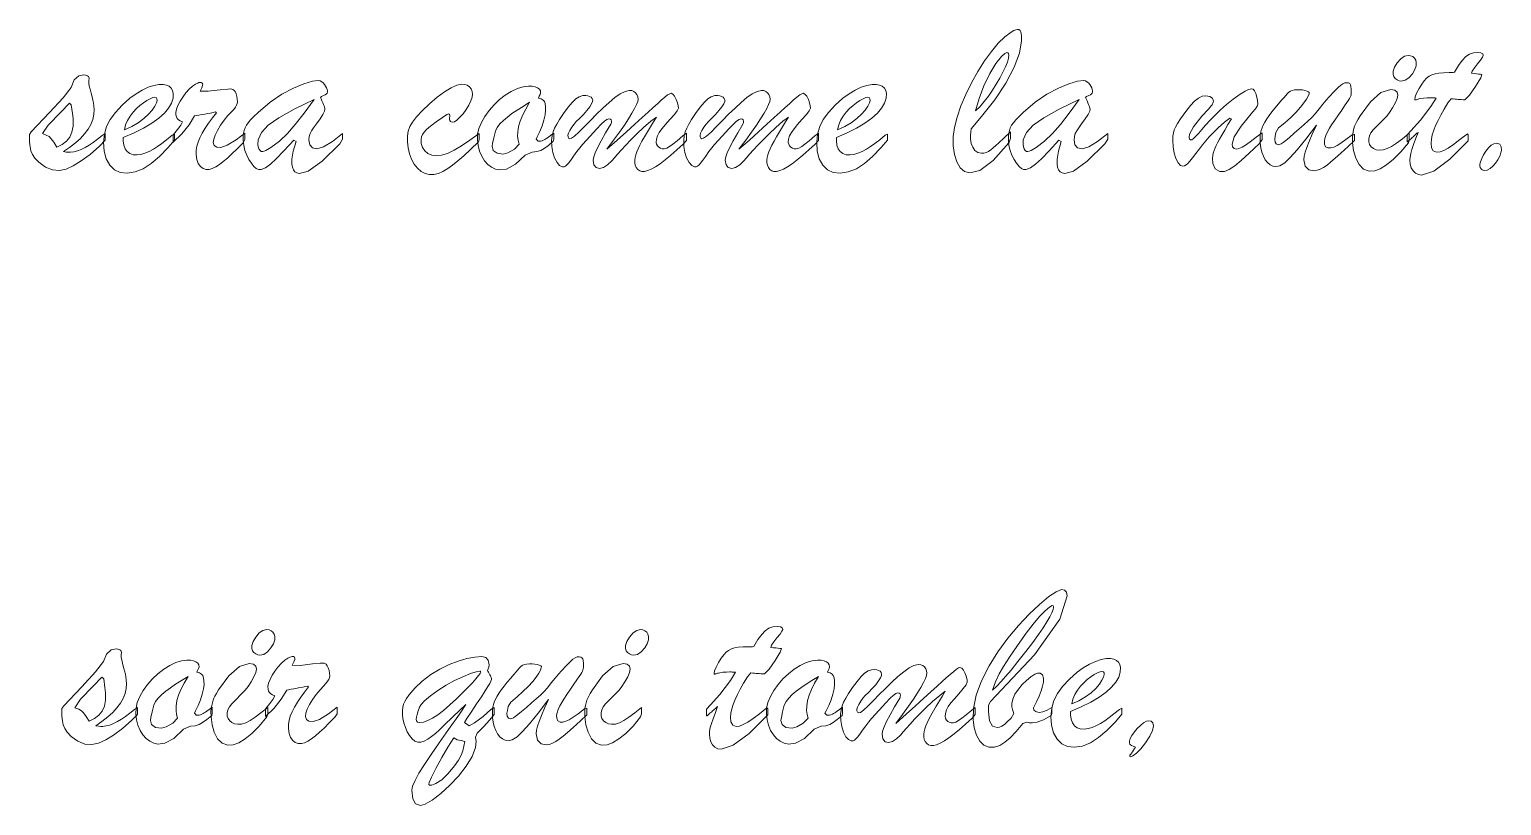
# Model space of a CAD drawing. Header units: inches. Extents: x 3 to 112, y 4 to 120.
# Drawn here: x 56.62 to 94.42, y 40.48 to 60.42 of the extents above; entities that cross this region are included whole.
import ezdxf

# ---------------------------------------------------------------- set-up
doc = ezdxf.new("R2010")
doc.units = ezdxf.units.IN
doc.header["$MEASUREMENT"] = 0
doc.layers.add('Calque 1', color=7, linetype='Continuous')

msp = doc.modelspace()

# ---------------------------------------------------------------- linework, layer by layer
at = {"layer": 'Calque 1', "lineweight": 0}
for points in [[(81.815, 57.784), (81.815, 57.723), (81.815, 57.612), (81.769, 57.502), (81.37, 57.048), (81.026, 56.792), (80.764, 56.732), (80.632, 56.771), (80.522, 56.866), (80.434, 57.016), (80.374, 57.205), (80.343, 57.428), (80.341, 57.665), (80.373, 57.902), (80.439, 58.167), (80.538, 58.455), (80.661, 58.749), (80.808, 59.047), (80.974, 59.341), (81.146, 59.61), (81.322, 59.853), (81.499, 60.065), (81.667, 60.231), (81.826, 60.35), (81.9, 60.392), (81.949, 60.412), (81.99, 60.419), (82.028, 60.413), (82.057, 60.394), (82.076, 60.361), (82.088, 60.312), (82.095, 60.245), (82.096, 60.127), (82.042, 59.808), (81.908, 59.445), (81.694, 59.037), (81.411, 58.613), (81.064, 58.182), (80.805, 57.868), (80.791, 57.775), (80.783, 57.7), (80.784, 57.606), (80.804, 57.49), (80.842, 57.391), (80.9, 57.311), (80.974, 57.259), (81.063, 57.236), (81.13, 57.238), (81.186, 57.254), (81.244, 57.285), (81.304, 57.327), (81.367, 57.376), (81.432, 57.432), (81.516, 57.509), (81.644, 57.626)], [(80.917, 58.324), (81.029, 58.441), (81.139, 58.569), (81.245, 58.708), (81.348, 58.855), (81.446, 59.009), (81.539, 59.169), (81.618, 59.318), (81.682, 59.456), (81.731, 59.579), (81.76, 59.679), (81.77, 59.756), (81.763, 59.797), (81.744, 59.819), (81.718, 59.824), (81.698, 59.818), (81.67, 59.802), (81.584, 59.727), (81.439, 59.543), (81.282, 59.282), (81.127, 58.966), (81.005, 58.646)], [(91.847, 59.092), (91.794, 59.1), (91.742, 59.122), (91.693, 59.16), (91.657, 59.207), (91.639, 59.263), (91.641, 59.342), (91.675, 59.446), (91.741, 59.558), (91.832, 59.664), (91.927, 59.728), (92.024, 59.75), (92.086, 59.742), (92.139, 59.72), (92.185, 59.683), (92.216, 59.633), (92.232, 59.57), (92.23, 59.486), (92.198, 59.385), (92.133, 59.276), (92.043, 59.175), (91.947, 59.113)], [(93.078, 59.308), (93.112, 59.308), (93.175, 59.308), (93.212, 59.318), (93.316, 59.49), (93.413, 59.624), (93.503, 59.72), (93.596, 59.784), (93.697, 59.821), (93.805, 59.83), (93.892, 59.819), (93.942, 59.791), (93.953, 59.75), (93.932, 59.706), (93.882, 59.633), (93.803, 59.534), (93.727, 59.435), (93.665, 59.347), (93.65, 59.291), (93.715, 59.283), (93.775, 59.276), (93.83, 59.27), (93.877, 59.265), (93.916, 59.26), (93.888, 59.171), (93.754, 58.952), (93.6, 58.73), (93.482, 58.608), (93.431, 58.612), (93.386, 58.615), (93.346, 58.618), (93.307, 58.621), (93.268, 58.624), (93.227, 58.627), (93.182, 58.631), (93.13, 58.635), (93.044, 58.532), (92.947, 58.369), (92.863, 58.219), (92.79, 58.081), (92.729, 57.95), (92.68, 57.828), (92.643, 57.713), (92.62, 57.602), (92.61, 57.495), (92.62, 57.377), (92.667, 57.296), (92.753, 57.263), (92.841, 57.271), (92.94, 57.307), (93.054, 57.371), (93.19, 57.464), (93.353, 57.587), (93.546, 57.74), (93.567, 57.712), (93.567, 57.614), (93.567, 57.556), (93.089, 57.081), (92.68, 56.777), (92.369, 56.676), (92.284, 56.688), (92.21, 56.725), (92.149, 56.785), (92.103, 56.864), (92.077, 56.956), (92.069, 57.059), (92.076, 57.14), (92.093, 57.231), (92.121, 57.332), (92.163, 57.459), (92.223, 57.622), (92.277, 57.773), (92.249, 57.749), (92.222, 57.725), (92.196, 57.701), (92.172, 57.679), (92.149, 57.658), (92.127, 57.638), (92.105, 57.619), (92.082, 57.598), (92.058, 57.577), (92.033, 57.555), (92.009, 57.533), (91.994, 57.53), (91.994, 57.615), (91.994, 57.708), (92.093, 57.817), (92.336, 58.083), (92.609, 58.441), (92.741, 58.655), (92.712, 58.657), (92.684, 58.658), (92.657, 58.659), (92.627, 58.66), (92.594, 58.66), (92.511, 58.659), (92.414, 58.653), (92.337, 58.641), (92.3, 58.632), (92.276, 58.626), (92.254, 58.619), (92.234, 58.612), (92.218, 58.608), (92.206, 58.606), (92.199, 58.607), (92.194, 58.612), (92.192, 58.622), (92.201, 58.685), (92.238, 58.782), (92.303, 58.901), (92.371, 59.011), (92.435, 59.098), (92.497, 59.165), (92.56, 59.215), (92.633, 59.253), (92.715, 59.279), (92.812, 59.295), (92.933, 59.305)], [(56.621, 57.667), (56.621, 57.686), (56.621, 57.722), (56.669, 57.789), (57.133, 58.282), (57.484, 58.66), (57.695, 58.927), (57.77, 59.121), (57.89, 59.228), (58.016, 59.251), (58.061, 59.244), (58.108, 59.229), (58.14, 59.213), (58.147, 59.189), (58.156, 59.164), (58.154, 59.146), (58.148, 59.115), (58.145, 59.076), (58.147, 59.031), (58.157, 58.968), (58.179, 58.882), (58.207, 58.779), (58.231, 58.686), (58.252, 58.605), (58.267, 58.531), (58.276, 58.451), (58.28, 58.364), (58.273, 58.238), (58.245, 58.107), (58.196, 57.98), (58.126, 57.856), (58.037, 57.737), (57.929, 57.62), (57.8, 57.505), (57.647, 57.388), (57.495, 57.279), (57.563, 57.269), (57.62, 57.263), (57.674, 57.262), (57.762, 57.272), (57.855, 57.296), (57.951, 57.335), (58.05, 57.385), (58.151, 57.445), (58.254, 57.515), (58.366, 57.599), (58.49, 57.697), (58.562, 57.744), (58.562, 57.656), (58.562, 57.569), (58.421, 57.421), (58.177, 57.208), (57.952, 57.038), (57.747, 56.912), (57.561, 56.831), (57.395, 56.795), (57.214, 56.808), (57.033, 56.878), (56.861, 57.004), (56.76, 57.114), (56.696, 57.209), (56.657, 57.301), (56.637, 57.401), (56.625, 57.523)], [(59.03, 57.643), (59.03, 57.622), (59.03, 57.585), (59.031, 57.556), (59.043, 57.445), (59.076, 57.352), (59.13, 57.278), (59.199, 57.227), (59.281, 57.198), (59.376, 57.193), (59.48, 57.206), (59.585, 57.236), (59.694, 57.282), (59.802, 57.339), (59.91, 57.407), (60.02, 57.486), (60.144, 57.584), (60.284, 57.699), (60.345, 57.731), (60.345, 57.645), (60.345, 57.573), (60.184, 57.382), (59.962, 57.155), (59.75, 56.973), (59.544, 56.839), (59.336, 56.756), (59.127, 56.725), (58.95, 56.744), (58.803, 56.813), (58.682, 56.932), (58.593, 57.093), (58.541, 57.29), (58.526, 57.52), (58.547, 57.729), (58.603, 57.924), (58.695, 58.106), (58.827, 58.288), (59.004, 58.476), (59.201, 58.651), (59.357, 58.768), (59.513, 58.861), (59.668, 58.932), (59.813, 58.979), (59.946, 59.002), (60.056, 59.003), (60.139, 58.988), (60.209, 58.957), (60.263, 58.911), (60.298, 58.85), (60.314, 58.773), (60.307, 58.656), (60.266, 58.526), (60.193, 58.396), (60.085, 58.267), (59.942, 58.139), (59.763, 58.011), (59.551, 57.885), (59.306, 57.762)], [(60.315, 57.52), (60.315, 57.572), (60.315, 57.668), (60.322, 57.723), (60.422, 57.846), (60.504, 57.956), (60.553, 58.045), (60.495, 58.069), (60.45, 58.097), (60.416, 58.129), (60.394, 58.169), (60.381, 58.221), (60.379, 58.285), (60.394, 58.369), (60.43, 58.465), (60.487, 58.574), (60.556, 58.682), (60.635, 58.786), (60.722, 58.883), (60.807, 58.961), (60.887, 59.015), (60.942, 59.041), (60.97, 59.051), (60.997, 59.056), (61.029, 59.055), (61.057, 59.042), (61.07, 59.016), (61.068, 58.977), (61.045, 58.917), (61.001, 58.832), (61.214, 58.828), (61.518, 58.868), (61.716, 58.887), (61.785, 58.888), (61.817, 58.884), (61.841, 58.878), (61.87, 58.858), (61.899, 58.82), (61.925, 58.764), (61.945, 58.697), (61.957, 58.63), (61.962, 58.562), (61.958, 58.515), (61.941, 58.469), (61.91, 58.42), (61.865, 58.364), (61.801, 58.292), (61.719, 58.204), (61.617, 58.085), (61.526, 57.958), (61.447, 57.825), (61.387, 57.7), (61.352, 57.598), (61.341, 57.517), (61.365, 57.44), (61.429, 57.396), (61.535, 57.386), (61.7, 57.442), (61.928, 57.584), (62.152, 57.754), (62.152, 57.682), (62.152, 57.587), (62.106, 57.508), (61.952, 57.35), (61.818, 57.218), (61.704, 57.111), (61.598, 57.021), (61.498, 56.945), (61.404, 56.884), (61.316, 56.842), (61.235, 56.821), (61.156, 56.82), (61.08, 56.846), (61.013, 56.898), (60.957, 56.977), (60.92, 57.08), (60.902, 57.207), (60.903, 57.32), (60.919, 57.416), (60.951, 57.521), (60.998, 57.635), (61.059, 57.754), (61.134, 57.881), (61.222, 58.012), (61.318, 58.143), (61.42, 58.274), (61.402, 58.297), (61.338, 58.284), (61.27, 58.271), (61.198, 58.258), (61.123, 58.244), (61.045, 58.23), (60.97, 58.216), (60.908, 58.205), (60.858, 58.195), (60.719, 57.964), (60.536, 57.734)], [(62.491, 58.288), (62.799, 58.546), (63.101, 58.754), (63.397, 58.913), (63.664, 59.023), (63.886, 59.087), (64.045, 59.104), (64.087, 59.096), (64.127, 59.076), (64.164, 59.044), (64.197, 59.005), (64.225, 58.963), (64.248, 58.917), (64.263, 58.877), (64.272, 58.844), (64.273, 58.815), (64.264, 58.784), (64.246, 58.76), (64.218, 58.741), (64.175, 58.721), (64.118, 58.699), (64.092, 58.67), (64.109, 58.631), (64.129, 58.585), (64.151, 58.536), (64.169, 58.492), (64.185, 58.454), (64.196, 58.423), (64.204, 58.394), (64.207, 58.367), (64.199, 58.317), (64.157, 58.233), (64.082, 58.12), (63.99, 57.993), (63.917, 57.89), (63.864, 57.811), (63.828, 57.744), (63.807, 57.667), (63.799, 57.58), (63.82, 57.455), (63.888, 57.378), (64.003, 57.352), (64.174, 57.398), (64.401, 57.535), (64.66, 57.744), (64.66, 57.689), (64.66, 57.6), (64.587, 57.481), (64.134, 57.032), (63.781, 56.779), (63.557, 56.719), (63.489, 56.732), (63.436, 56.762), (63.398, 56.811), (63.374, 56.876), (63.36, 56.959), (63.361, 57.083), (63.395, 57.287), (63.469, 57.541), (63.406, 57.573), (63.155, 57.301), (62.957, 57.095), (62.807, 56.953), (62.679, 56.86), (62.569, 56.816), (62.5, 56.816), (62.446, 56.844), (62.385, 56.899), (62.319, 56.979), (62.258, 57.075), (62.201, 57.186), (62.153, 57.31), (62.123, 57.438), (62.11, 57.569), (62.112, 57.67), (62.12, 57.752), (62.134, 57.824), (62.157, 57.889), (62.191, 57.955), (62.238, 58.022), (62.3, 58.096), (62.385, 58.185)], [(68.166, 57.745), (68.166, 57.69), (68.166, 57.592), (68.15, 57.528), (67.947, 57.332), (67.771, 57.169), (67.622, 57.038), (67.488, 56.931), (67.36, 56.842), (67.238, 56.771), (67.12, 56.721), (67.003, 56.694), (66.888, 56.69), (66.781, 56.714), (66.679, 56.768), (66.584, 56.852), (66.502, 56.957), (66.434, 57.082), (66.38, 57.224), (66.344, 57.374), (66.325, 57.53), (66.326, 57.678), (66.347, 57.807), (66.389, 57.925), (66.455, 58.038), (66.558, 58.17), (66.701, 58.324), (66.894, 58.509), (67.091, 58.678), (67.278, 58.814), (67.451, 58.918), (67.599, 58.983), (67.72, 59.01), (67.798, 59.006), (67.862, 58.983), (67.918, 58.943), (67.963, 58.889), (67.991, 58.825), (68.001, 58.753), (67.991, 58.678), (67.958, 58.586), (67.902, 58.474), (67.831, 58.359), (67.755, 58.254), (67.674, 58.16), (67.596, 58.088), (67.531, 58.047), (67.477, 58.036), (67.435, 58.049), (67.412, 58.081), (67.407, 58.123), (67.409, 58.139), (67.41, 58.155), (67.411, 58.169), (67.412, 58.183), (67.412, 58.198), (67.412, 58.215), (67.407, 58.234), (67.396, 58.245), (67.379, 58.248), (67.36, 58.244), (67.337, 58.233), (67.228, 58.157), (67.068, 58.042), (66.951, 57.957), (66.873, 57.896), (66.809, 57.837), (66.755, 57.778), (66.714, 57.718), (66.687, 57.656), (66.675, 57.592), (66.681, 57.491), (66.713, 57.389), (66.772, 57.302), (66.854, 57.234), (66.953, 57.192), (67.068, 57.175), (67.203, 57.187), (67.356, 57.233), (67.527, 57.313), (67.718, 57.426), (67.931, 57.57)], [(77.34, 57.643), (77.34, 57.622), (77.34, 57.585), (77.34, 57.556), (77.352, 57.445), (77.386, 57.352), (77.439, 57.278), (77.508, 57.227), (77.59, 57.198), (77.686, 57.193), (77.789, 57.206), (77.895, 57.236), (78.003, 57.282), (78.111, 57.339), (78.219, 57.407), (78.329, 57.486), (78.453, 57.584), (78.594, 57.699), (78.654, 57.731), (78.654, 57.645), (78.654, 57.573), (78.493, 57.382), (78.271, 57.155), (78.059, 56.973), (77.854, 56.839), (77.646, 56.756), (77.436, 56.725), (77.26, 56.744), (77.113, 56.813), (76.992, 56.932), (76.903, 57.093), (76.851, 57.29), (76.836, 57.52), (76.857, 57.729), (76.913, 57.924), (77.004, 58.106), (77.136, 58.288), (77.313, 58.476), (77.51, 58.651), (77.667, 58.768), (77.823, 58.861), (77.977, 58.932), (78.122, 58.979), (78.256, 59.002), (78.365, 59.003), (78.449, 58.988), (78.518, 58.957), (78.573, 58.911), (78.608, 58.85), (78.624, 58.773), (78.616, 58.656), (78.576, 58.526), (78.502, 58.396), (78.394, 58.267), (78.251, 58.139), (78.073, 58.011), (77.86, 57.885), (77.616, 57.762)], [(82.139, 58.288), (82.447, 58.546), (82.749, 58.754), (83.045, 58.913), (83.312, 59.023), (83.533, 59.087), (83.693, 59.104), (83.735, 59.096), (83.775, 59.076), (83.812, 59.044), (83.845, 59.005), (83.873, 58.963), (83.896, 58.917), (83.911, 58.877), (83.92, 58.844), (83.921, 58.815), (83.912, 58.784), (83.894, 58.76), (83.866, 58.741), (83.823, 58.721), (83.766, 58.699), (83.74, 58.67), (83.757, 58.631), (83.777, 58.585), (83.799, 58.536), (83.817, 58.492), (83.833, 58.454), (83.844, 58.423), (83.852, 58.394), (83.855, 58.367), (83.847, 58.317), (83.805, 58.233), (83.73, 58.12), (83.638, 57.993), (83.565, 57.89), (83.512, 57.811), (83.476, 57.744), (83.455, 57.667), (83.447, 57.58), (83.468, 57.455), (83.536, 57.378), (83.651, 57.352), (83.822, 57.398), (84.049, 57.535), (84.308, 57.744), (84.308, 57.689), (84.308, 57.6), (84.235, 57.481), (83.782, 57.032), (83.429, 56.779), (83.205, 56.719), (83.137, 56.732), (83.084, 56.762), (83.046, 56.811), (83.022, 56.876), (83.008, 56.959), (83.009, 57.083), (83.043, 57.287), (83.117, 57.541), (83.054, 57.573), (82.803, 57.301), (82.605, 57.095), (82.455, 56.953), (82.327, 56.86), (82.217, 56.816), (82.148, 56.816), (82.094, 56.844), (82.033, 56.899), (81.967, 56.979), (81.906, 57.075), (81.849, 57.186), (81.801, 57.31), (81.771, 57.438), (81.758, 57.569), (81.759, 57.67), (81.768, 57.752), (81.782, 57.824), (81.805, 57.889), (81.839, 57.955), (81.886, 58.022), (81.948, 58.096), (82.033, 58.185)], [(89.665, 57.955), (89.395, 57.603), (89.172, 57.327), (88.997, 57.128), (88.854, 56.994), (88.729, 56.916), (88.626, 56.893), (88.551, 56.905), (88.481, 56.94), (88.414, 56.996), (88.355, 57.07), (88.307, 57.158), (88.268, 57.262), (88.241, 57.374), (88.225, 57.492), (88.222, 57.604), (88.226, 57.681), (88.235, 57.753), (88.249, 57.82), (88.271, 57.888), (88.303, 57.961), (88.344, 58.039), (88.394, 58.12), (88.454, 58.207), (88.523, 58.298), (88.602, 58.396), (88.692, 58.503), (88.774, 58.599), (88.829, 58.663), (88.878, 58.719), (88.92, 58.768), (88.961, 58.807), (89.002, 58.835), (89.043, 58.853), (89.1, 58.864), (89.173, 58.87), (89.247, 58.869), (89.31, 58.863), (89.371, 58.851), (89.427, 58.834), (89.464, 58.817), (89.481, 58.799), (89.478, 58.765), (89.455, 58.706), (89.412, 58.626), (89.347, 58.529), (89.258, 58.417), (89.144, 58.29), (89.008, 58.154), (88.858, 58.019), (88.693, 57.886), (88.628, 57.769), (88.606, 57.674), (88.597, 57.598), (88.605, 57.524), (88.634, 57.476), (88.687, 57.457), (88.721, 57.462), (88.761, 57.481), (88.811, 57.514), (88.879, 57.567), (88.973, 57.645), (89.094, 57.75), (89.224, 57.865), (89.346, 57.97), (89.458, 58.066), (89.542, 58.147), (89.634, 58.25), (89.735, 58.377), (89.832, 58.501), (89.916, 58.603), (89.994, 58.689), (90.125, 58.826), (90.224, 58.925), (90.291, 58.986), (90.345, 59.024), (90.398, 59.045), (90.448, 59.05), (90.49, 59.043), (90.521, 59.026), (90.541, 58.998), (90.554, 58.952), (90.561, 58.885), (90.563, 58.811), (90.56, 58.772), (90.556, 58.739), (90.548, 58.711), (90.535, 58.681), (90.516, 58.645), (90.491, 58.603), (90.45, 58.541), (90.392, 58.455), (90.317, 58.346), (90.231, 58.222), (90.136, 58.084), (90.054, 57.965), (90.002, 57.879), (89.954, 57.788), (89.913, 57.694), (89.885, 57.614), (89.871, 57.55), (89.874, 57.473), (89.903, 57.405), (89.961, 57.373), (90.035, 57.373), (90.112, 57.394), (90.197, 57.434), (90.294, 57.496), (90.423, 57.588), (90.585, 57.711), (90.644, 57.73), (90.644, 57.636), (90.644, 57.561), (90.482, 57.407), (90.296, 57.237), (90.151, 57.108), (90.04, 57.013), (89.939, 56.934), (89.849, 56.872), (89.766, 56.827), (89.686, 56.799), (89.61, 56.788), (89.473, 56.813), (89.382, 56.907), (89.347, 57.069), (89.354, 57.165), (89.379, 57.268), (89.42, 57.389), (89.48, 57.538), (89.562, 57.727)], [(59.061, 57.838), (59.247, 57.921), (59.412, 58.018), (59.557, 58.127), (59.677, 58.238), (59.77, 58.345), (59.837, 58.447), (59.879, 58.53), (59.897, 58.593), (59.893, 58.639), (59.872, 58.666), (59.835, 58.675), (59.787, 58.666), (59.72, 58.639), (59.637, 58.593), (59.548, 58.535), (59.458, 58.465), (59.369, 58.384), (59.285, 58.293), (59.208, 58.192), (59.141, 58.081), (59.091, 57.963)], [(63.928, 58.618), (63.414, 58.37), (63.022, 58.15), (62.75, 57.959), (62.577, 57.773), (62.493, 57.582), (62.486, 57.46), (62.496, 57.399), (62.514, 57.348), (62.541, 57.308), (62.574, 57.286), (62.611, 57.28), (62.645, 57.287), (62.692, 57.306), (62.823, 57.383), (63.042, 57.549), (63.245, 57.745), (63.446, 57.978), (63.673, 58.269)], [(70.083, 57.757), (70.083, 57.702), (70.083, 57.603), (70.072, 57.545), (69.946, 57.438), (69.84, 57.359), (69.751, 57.309), (69.651, 57.279), (69.528, 57.266), (69.351, 57.189), (69.1, 56.954), (68.871, 56.829), (68.693, 56.807), (68.584, 56.829), (68.482, 56.878), (68.387, 56.951), (68.304, 57.046), (68.235, 57.159), (68.179, 57.29), (68.143, 57.433), (68.125, 57.586), (68.129, 57.731), (68.163, 57.874), (68.226, 58.026), (68.316, 58.185), (68.425, 58.337), (68.552, 58.481), (68.692, 58.615), (68.84, 58.73), (68.994, 58.827), (69.15, 58.902), (69.298, 58.947), (69.438, 58.963), (69.53, 58.959), (69.607, 58.944), (69.669, 58.918), (69.714, 58.884), (69.74, 58.842), (69.747, 58.793), (69.737, 58.749), (69.71, 58.701), (69.695, 58.656), (69.761, 58.635), (69.81, 58.605), (69.843, 58.568), (69.864, 58.513), (69.874, 58.435), (69.875, 58.338), (69.861, 58.223), (69.831, 58.091), (69.785, 57.944), (69.728, 57.8), (69.658, 57.662), (69.63, 57.598), (69.654, 57.574), (69.676, 57.552), (69.684, 57.55), (69.705, 57.55), (69.722, 57.55), (69.749, 57.551), (69.784, 57.559), (69.818, 57.572), (69.851, 57.59), (69.882, 57.608), (69.91, 57.628), (69.946, 57.654), (70.004, 57.697)], [(71.449, 57.34), (71.715, 57.576), (71.954, 57.79), (72.167, 57.984), (72.352, 58.153), (72.508, 58.296), (72.635, 58.412), (72.744, 58.511), (72.844, 58.599), (72.934, 58.676), (73.008, 58.734), (73.062, 58.768), (73.097, 58.777), (73.142, 58.758), (73.187, 58.704), (73.23, 58.618), (73.262, 58.529), (73.281, 58.453), (73.285, 58.393), (73.254, 58.33), (73.18, 58.232), (73.065, 58.1), (72.953, 57.972), (72.862, 57.863), (72.793, 57.773), (72.746, 57.686), (72.721, 57.596), (72.716, 57.515), (72.726, 57.467), (72.748, 57.425), (72.782, 57.391), (72.822, 57.367), (72.868, 57.354), (72.921, 57.353), (72.986, 57.371), (73.06, 57.409), (73.143, 57.469), (73.254, 57.559), (73.396, 57.681), (73.49, 57.75), (73.49, 57.661), (73.49, 57.567), (73.407, 57.473), (73.242, 57.322), (73.087, 57.186), (72.944, 57.067), (72.813, 56.967), (72.695, 56.887), (72.589, 56.829), (72.495, 56.79), (72.413, 56.771), (72.347, 56.772), (72.292, 56.789), (72.243, 56.823), (72.203, 56.87), (72.176, 56.927), (72.164, 56.991), (72.165, 57.06), (72.174, 57.13), (72.192, 57.2), (72.218, 57.273), (72.252, 57.354), (72.296, 57.444), (72.349, 57.544), (72.413, 57.657), (72.488, 57.784), (72.569, 57.918), (72.646, 58.045), (72.718, 58.164), (72.577, 58.059), (72.391, 57.897), (72.22, 57.738), (72.067, 57.586), (71.933, 57.448), (71.819, 57.323), (71.722, 57.213), (71.641, 57.119), (71.573, 57.042), (71.468, 56.939), (71.362, 56.872), (71.262, 56.848), (71.172, 56.869), (71.117, 56.94), (71.098, 57.062), (71.11, 57.142), (71.148, 57.249), (71.213, 57.39), (71.303, 57.56), (71.416, 57.76), (71.548, 57.985), (71.558, 58.005), (71.564, 58.03), (71.566, 58.062), (71.558, 58.095), (71.537, 58.114), (71.502, 58.12), (71.45, 58.103), (71.384, 58.058), (71.305, 57.985), (71.188, 57.863), (71.019, 57.679), (70.823, 57.463), (70.753, 57.378), (70.676, 57.278), (70.595, 57.163), (70.522, 57.061), (70.465, 56.986), (70.423, 56.938), (70.387, 56.907), (70.351, 56.89), (70.305, 56.888), (70.235, 56.921), (70.168, 56.997), (70.105, 57.116), (70.059, 57.257), (70.034, 57.412), (70.03, 57.566), (70.042, 57.681), (70.067, 57.786), (70.107, 57.88), (70.161, 57.984), (70.231, 58.103), (70.333, 58.257), (70.454, 58.419), (70.558, 58.544), (70.647, 58.632), (70.736, 58.689), (70.828, 58.719), (70.905, 58.722), (70.958, 58.715), (71.004, 58.699), (71.044, 58.676), (71.071, 58.647), (71.084, 58.613), (71.082, 58.569), (71.057, 58.508), (71.006, 58.428), (70.933, 58.332), (70.845, 58.233), (70.744, 58.132), (70.663, 58.053), (70.604, 57.985), (70.548, 57.907), (70.497, 57.825), (70.463, 57.757), (70.448, 57.705), (70.45, 57.659), (70.466, 57.625), (70.497, 57.611), (70.542, 57.621), (70.619, 57.678), (70.731, 57.783), (70.872, 57.925), (71.023, 58.077), (71.183, 58.238), (71.347, 58.399), (71.504, 58.542), (71.652, 58.666), (71.79, 58.765), (71.914, 58.827), (72.023, 58.852), (72.088, 58.847), (72.139, 58.826), (72.183, 58.791), (72.218, 58.743), (72.239, 58.687), (72.247, 58.625), (72.239, 58.568), (72.21, 58.49), (72.161, 58.387), (72.092, 58.263), (72.005, 58.12), (71.898, 57.959), (71.771, 57.777), (71.622, 57.57)], [(74.84, 57.34), (75.106, 57.576), (75.345, 57.79), (75.558, 57.984), (75.743, 58.153), (75.899, 58.296), (76.026, 58.412), (76.135, 58.511), (76.235, 58.599), (76.325, 58.676), (76.4, 58.734), (76.453, 58.768), (76.488, 58.777), (76.534, 58.758), (76.578, 58.704), (76.621, 58.618), (76.654, 58.529), (76.672, 58.453), (76.676, 58.393), (76.645, 58.33), (76.572, 58.232), (76.456, 58.1), (76.344, 57.972), (76.253, 57.863), (76.185, 57.773), (76.137, 57.686), (76.112, 57.596), (76.107, 57.515), (76.117, 57.467), (76.139, 57.425), (76.173, 57.391), (76.214, 57.367), (76.259, 57.354), (76.312, 57.353), (76.378, 57.371), (76.451, 57.409), (76.534, 57.469), (76.645, 57.559), (76.787, 57.681), (76.881, 57.75), (76.881, 57.661), (76.881, 57.567), (76.798, 57.473), (76.633, 57.322), (76.479, 57.186), (76.335, 57.067), (76.204, 56.967), (76.086, 56.887), (75.98, 56.829), (75.886, 56.79), (75.804, 56.771), (75.738, 56.772), (75.683, 56.789), (75.634, 56.823), (75.594, 56.87), (75.568, 56.927), (75.555, 56.991), (75.556, 57.06), (75.565, 57.13), (75.583, 57.2), (75.609, 57.273), (75.644, 57.354), (75.687, 57.444), (75.74, 57.544), (75.804, 57.657), (75.879, 57.784), (75.96, 57.918), (76.037, 58.045), (76.109, 58.164), (75.968, 58.059), (75.782, 57.897), (75.611, 57.738), (75.458, 57.586), (75.324, 57.448), (75.21, 57.323), (75.114, 57.213), (75.032, 57.119), (74.964, 57.042), (74.859, 56.939), (74.754, 56.872), (74.653, 56.848), (74.564, 56.869), (74.509, 56.94), (74.489, 57.062), (74.501, 57.142), (74.539, 57.249), (74.605, 57.39), (74.694, 57.56), (74.807, 57.76), (74.939, 57.985), (74.949, 58.005), (74.955, 58.03), (74.957, 58.062), (74.95, 58.095), (74.928, 58.114), (74.893, 58.12), (74.841, 58.103), (74.775, 58.058), (74.696, 57.985), (74.58, 57.863), (74.41, 57.679), (74.215, 57.463), (74.144, 57.378), (74.068, 57.278), (73.986, 57.163), (73.913, 57.061), (73.856, 56.986), (73.815, 56.938), (73.778, 56.907), (73.742, 56.89), (73.696, 56.888), (73.626, 56.921), (73.559, 56.997), (73.496, 57.116), (73.45, 57.257), (73.425, 57.412), (73.421, 57.566), (73.433, 57.681), (73.458, 57.786), (73.498, 57.88), (73.552, 57.984), (73.622, 58.103), (73.724, 58.257), (73.845, 58.419), (73.949, 58.544), (74.038, 58.632), (74.127, 58.689), (74.219, 58.719), (74.296, 58.722), (74.349, 58.715), (74.396, 58.699), (74.435, 58.676), (74.462, 58.647), (74.475, 58.613), (74.474, 58.569), (74.448, 58.508), (74.398, 58.428), (74.324, 58.332), (74.236, 58.233), (74.135, 58.132), (74.054, 58.053), (73.996, 57.985), (73.939, 57.907), (73.888, 57.825), (73.854, 57.757), (73.839, 57.705), (73.841, 57.659), (73.857, 57.625), (73.888, 57.611), (73.933, 57.621), (74.01, 57.678), (74.122, 57.783), (74.263, 57.925), (74.414, 58.077), (74.574, 58.238), (74.738, 58.399), (74.895, 58.542), (75.043, 58.666), (75.182, 58.765), (75.305, 58.827), (75.414, 58.852), (75.479, 58.847), (75.53, 58.826), (75.574, 58.791), (75.609, 58.743), (75.63, 58.687), (75.638, 58.625), (75.63, 58.568), (75.601, 58.49), (75.552, 58.387), (75.484, 58.263), (75.396, 58.12), (75.29, 57.959), (75.163, 57.777), (75.013, 57.57)], [(77.37, 57.838), (77.556, 57.921), (77.722, 58.018), (77.866, 58.127), (77.986, 58.238), (78.079, 58.345), (78.146, 58.447), (78.188, 58.53), (78.207, 58.593), (78.203, 58.639), (78.182, 58.666), (78.144, 58.675), (78.096, 58.666), (78.03, 58.639), (77.947, 58.593), (77.858, 58.535), (77.768, 58.465), (77.678, 58.384), (77.594, 58.293), (77.517, 58.192), (77.45, 58.081), (77.401, 57.963)], [(83.576, 58.618), (83.062, 58.37), (82.67, 58.15), (82.398, 57.959), (82.225, 57.773), (82.141, 57.582), (82.134, 57.46), (82.144, 57.399), (82.162, 57.348), (82.189, 57.308), (82.222, 57.286), (82.259, 57.28), (82.293, 57.287), (82.34, 57.306), (82.471, 57.383), (82.689, 57.549), (82.893, 57.745), (83.094, 57.978), (83.321, 58.269)], [(88.03, 58.294), (87.732, 57.936), (87.556, 57.66), (87.502, 57.47), (87.515, 57.399), (87.552, 57.358), (87.613, 57.346), (87.679, 57.359), (87.758, 57.392), (87.849, 57.447), (87.967, 57.531), (88.122, 57.648), (88.27, 57.76), (88.27, 57.687), (88.27, 57.588), (88.195, 57.483), (87.941, 57.239), (87.732, 57.049), (87.568, 56.912), (87.429, 56.82), (87.309, 56.772), (87.186, 56.769), (87.068, 56.833), (87.007, 56.973), (86.998, 57.115), (87.004, 57.179), (87.018, 57.243), (87.038, 57.307), (87.063, 57.372), (87.094, 57.438), (87.13, 57.509), (87.179, 57.598), (87.241, 57.706), (87.314, 57.834), (87.396, 57.973), (87.485, 58.124), (87.442, 58.138), (87.303, 58.034), (87.145, 57.891), (87.015, 57.763), (86.915, 57.658), (86.827, 57.556), (86.746, 57.455), (86.662, 57.347), (86.574, 57.231), (86.488, 57.119), (86.419, 57.032), (86.366, 56.973), (86.324, 56.936), (86.282, 56.913), (86.24, 56.905), (86.178, 56.923), (86.118, 56.988), (86.061, 57.098), (86.014, 57.242), (85.986, 57.4), (85.977, 57.574), (85.981, 57.677), (85.994, 57.765), (86.016, 57.835), (86.051, 57.908), (86.102, 57.999), (86.178, 58.118), (86.31, 58.311), (86.43, 58.464), (86.536, 58.578), (86.636, 58.656), (86.733, 58.7), (86.822, 58.711), (86.881, 58.706), (86.931, 58.693), (86.973, 58.672), (87.002, 58.643), (87.018, 58.606), (87.021, 58.57), (87.018, 58.549), (87.01, 58.527), (86.999, 58.505), (86.986, 58.484), (86.972, 58.464), (86.955, 58.444), (86.93, 58.415), (86.892, 58.374), (86.728, 58.189), (86.513, 57.915), (86.406, 57.726), (86.396, 57.638), (86.409, 57.6), (86.436, 57.582), (86.468, 57.584), (86.509, 57.613), (86.566, 57.668), (86.638, 57.748), (86.724, 57.845), (86.823, 57.959), (86.937, 58.086), (87.064, 58.218), (87.206, 58.354), (87.361, 58.491), (87.53, 58.625), (87.713, 58.756), (87.835, 58.835), (87.927, 58.877), (88.006, 58.894), (88.045, 58.883), (88.077, 58.843), (88.109, 58.771), (88.136, 58.682), (88.153, 58.591), (88.159, 58.5), (88.145, 58.445), (88.102, 58.378)], [(92.051, 57.751), (92.051, 57.69), (92.051, 57.581), (92.029, 57.503), (91.833, 57.27), (91.647, 57.082), (91.47, 56.938), (91.308, 56.839), (91.165, 56.786), (91.024, 56.779), (90.879, 56.83), (90.764, 56.944), (90.679, 57.114), (90.623, 57.304), (90.595, 57.505), (90.594, 57.642), (90.6, 57.721), (90.611, 57.797), (90.628, 57.869), (90.647, 57.932), (90.669, 57.986), (90.696, 58.04), (90.736, 58.111), (90.79, 58.202), (91.052, 58.558), (91.323, 58.797), (91.577, 58.876), (91.682, 58.859), (91.743, 58.809), (91.76, 58.728), (91.743, 58.645), (91.697, 58.537), (91.623, 58.404), (91.546, 58.283), (91.474, 58.19), (91.372, 58.088), (91.228, 57.944), (91.127, 57.837), (91.067, 57.762), (91.03, 57.687), (91.012, 57.606), (91.013, 57.528), (91.033, 57.462), (91.073, 57.405), (91.131, 57.358), (91.2, 57.329), (91.281, 57.316), (91.379, 57.323), (91.485, 57.355), (91.598, 57.411), (91.725, 57.495), (91.876, 57.608)], [(57.74, 58.126), (57.724, 58.258), (57.696, 58.484), (57.649, 58.523), (57.429, 58.293), (57.098, 57.961), (56.952, 57.742), (57.053, 57.706), (57.124, 57.664), (57.177, 57.607), (57.243, 57.518), (57.323, 57.397), (57.459, 57.466), (57.57, 57.551), (57.656, 57.654), (57.713, 57.781), (57.742, 57.936), (57.746, 58.035), (57.746, 58.055), (57.745, 58.074), (57.744, 58.091), (57.742, 58.108)], [(69.465, 58.546), (69.295, 58.442), (69.144, 58.345), (69.011, 58.255), (68.894, 58.167), (68.79, 58.078), (68.702, 57.989), (68.633, 57.898), (68.585, 57.808), (68.542, 57.634), (68.511, 57.486), (68.499, 57.417), (68.527, 57.308), (68.627, 57.237), (68.786, 57.217), (68.906, 57.252), (69.072, 57.345), (69.196, 57.472), (69.17, 57.571), (69.157, 57.667), (69.159, 57.785), (69.181, 57.923), (69.222, 58.063), (69.284, 58.209), (69.365, 58.37)], [(93.987, 56.793), (93.952, 56.799), (93.921, 56.814), (93.894, 56.839), (93.875, 56.873), (93.865, 56.914), (93.865, 56.96), (93.881, 57.02), (93.914, 57.102), (93.961, 57.199), (94.018, 57.291), (94.083, 57.374), (94.154, 57.442), (94.226, 57.481), (94.303, 57.492), (94.376, 57.468), (94.415, 57.404), (94.421, 57.319), (94.406, 57.248), (94.373, 57.164), (94.324, 57.07), (94.265, 56.984), (94.198, 56.907), (94.125, 56.844), (94.055, 56.806)], [(82.874, 42.994), (82.874, 42.941), (82.874, 42.845), (82.858, 42.789), (82.663, 42.68), (82.498, 42.617), (82.372, 42.601), (82.302, 42.606), (82.23, 42.618), (82.131, 42.583), (81.959, 42.38), (81.806, 42.22), (81.669, 42.102), (81.536, 42.023), (81.403, 41.981), (81.264, 41.977), (81.131, 42.025), (81.023, 42.129), (80.939, 42.285), (80.882, 42.472), (80.854, 42.686), (80.86, 42.971), (80.929, 43.317), (81.065, 43.684), (81.261, 44.064), (81.488, 44.43), (81.743, 44.779), (82.018, 45.107), (82.289, 45.396), (82.554, 45.646), (82.799, 45.846), (82.988, 45.972), (83.12, 46.024), (83.2, 46.011), (83.248, 45.957), (83.267, 45.861), (83.081, 45.262), (82.427, 44.345), (81.301, 43.154), (81.247, 43.058), (81.245, 42.985), (81.244, 42.881), (81.272, 42.65), (81.352, 42.516), (81.473, 42.478), (81.533, 42.488), (81.593, 42.514), (81.654, 42.558), (81.729, 42.626), (81.827, 42.725), (81.901, 42.845), (81.865, 42.941), (81.845, 43.017), (81.843, 43.095), (81.87, 43.213), (81.927, 43.337), (82.015, 43.466), (82.115, 43.587), (82.224, 43.694), (82.338, 43.788), (82.435, 43.851), (82.509, 43.882), (82.577, 43.879), (82.631, 43.835), (82.656, 43.75), (82.655, 43.647), (82.636, 43.541), (82.601, 43.422), (82.55, 43.29), (82.483, 43.145), (82.402, 42.988), (82.407, 42.931), (82.436, 42.909), (82.46, 42.892), (82.483, 42.881), (82.513, 42.873), (82.55, 42.871), (82.645, 42.883), (82.754, 42.924)], [(81.349, 43.444), (81.461, 43.547), (81.573, 43.662), (81.686, 43.791), (81.825, 43.958), (82, 44.175), (82.204, 44.431), (82.384, 44.665), (82.531, 44.868), (82.649, 45.041), (82.745, 45.193), (82.819, 45.323), (82.873, 45.431), (82.905, 45.513), (82.916, 45.569), (82.913, 45.595), (82.904, 45.61), (82.882, 45.613), (82.809, 45.574), (82.7, 45.479), (82.557, 45.331), (82.394, 45.138), (82.217, 44.905), (81.993, 44.589), (81.786, 44.288), (81.632, 44.053), (81.519, 43.86), (81.425, 43.657)], [(62.536, 44.341), (62.482, 44.349), (62.431, 44.371), (62.381, 44.409), (62.346, 44.456), (62.328, 44.512), (62.33, 44.591), (62.363, 44.695), (62.43, 44.807), (62.521, 44.913), (62.616, 44.977), (62.713, 44.999), (62.774, 44.991), (62.828, 44.969), (62.873, 44.933), (62.905, 44.882), (62.921, 44.819), (62.919, 44.735), (62.886, 44.634), (62.821, 44.526), (62.731, 44.424), (62.636, 44.362)], [(72.133, 44.341), (72.08, 44.349), (72.028, 44.371), (71.979, 44.409), (71.943, 44.456), (71.925, 44.512), (71.927, 44.591), (71.961, 44.695), (72.027, 44.807), (72.119, 44.913), (72.213, 44.977), (72.31, 44.999), (72.372, 44.991), (72.425, 44.969), (72.471, 44.933), (72.502, 44.882), (72.518, 44.819), (72.516, 44.735), (72.484, 44.634), (72.419, 44.526), (72.329, 44.424), (72.233, 44.362)], [(75.089, 44.557), (75.124, 44.557), (75.187, 44.557), (75.224, 44.567), (75.328, 44.739), (75.425, 44.873), (75.515, 44.969), (75.608, 45.033), (75.708, 45.07), (75.817, 45.079), (75.904, 45.068), (75.953, 45.04), (75.965, 44.999), (75.944, 44.955), (75.894, 44.882), (75.815, 44.783), (75.738, 44.684), (75.676, 44.597), (75.662, 44.54), (75.727, 44.532), (75.787, 44.525), (75.841, 44.519), (75.888, 44.514), (75.928, 44.509), (75.899, 44.42), (75.766, 44.201), (75.612, 43.979), (75.493, 43.857), (75.442, 43.861), (75.397, 43.864), (75.358, 43.867), (75.319, 43.87), (75.28, 43.873), (75.239, 43.876), (75.193, 43.88), (75.141, 43.884), (75.055, 43.781), (74.959, 43.618), (74.874, 43.468), (74.802, 43.33), (74.741, 43.199), (74.692, 43.077), (74.655, 42.962), (74.632, 42.851), (74.621, 42.744), (74.632, 42.626), (74.679, 42.545), (74.764, 42.512), (74.853, 42.52), (74.951, 42.556), (75.066, 42.62), (75.201, 42.713), (75.365, 42.836), (75.558, 42.989), (75.578, 42.961), (75.578, 42.863), (75.578, 42.805), (75.1, 42.33), (74.692, 42.027), (74.381, 41.925), (74.295, 41.938), (74.222, 41.974), (74.161, 42.034), (74.115, 42.113), (74.088, 42.205), (74.081, 42.308), (74.087, 42.389), (74.104, 42.48), (74.132, 42.581), (74.175, 42.708), (74.234, 42.871), (74.288, 43.022), (74.26, 42.998), (74.234, 42.974), (74.208, 42.951), (74.184, 42.928), (74.161, 42.907), (74.139, 42.887), (74.117, 42.868), (74.093, 42.847), (74.069, 42.826), (74.045, 42.804), (74.02, 42.782), (74.006, 42.779), (74.006, 42.864), (74.006, 42.957), (74.105, 43.066), (74.347, 43.332), (74.62, 43.69), (74.753, 43.904), (74.724, 43.906), (74.696, 43.907), (74.669, 43.908), (74.639, 43.909), (74.605, 43.909), (74.523, 43.908), (74.425, 43.902), (74.349, 43.891), (74.311, 43.881), (74.288, 43.875), (74.266, 43.868), (74.246, 43.861), (74.23, 43.857), (74.218, 43.855), (74.211, 43.856), (74.206, 43.861), (74.204, 43.871), (74.213, 43.934), (74.25, 44.031), (74.315, 44.15), (74.383, 44.26), (74.447, 44.347), (74.508, 44.414), (74.572, 44.464), (74.645, 44.502), (74.726, 44.528), (74.823, 44.544), (74.944, 44.554)], [(57.452, 42.916), (57.452, 42.935), (57.452, 42.971), (57.5, 43.038), (57.965, 43.531), (58.315, 43.909), (58.526, 44.176), (58.602, 44.37), (58.721, 44.477), (58.847, 44.5), (58.892, 44.493), (58.939, 44.478), (58.971, 44.462), (58.979, 44.439), (58.987, 44.413), (58.985, 44.395), (58.979, 44.364), (58.977, 44.325), (58.978, 44.28), (58.989, 44.217), (59.01, 44.131), (59.038, 44.028), (59.063, 43.936), (59.083, 43.854), (59.098, 43.78), (59.108, 43.7), (59.111, 43.613), (59.104, 43.487), (59.076, 43.356), (59.027, 43.229), (58.957, 43.105), (58.868, 42.986), (58.76, 42.869), (58.631, 42.754), (58.478, 42.637), (58.326, 42.528), (58.394, 42.518), (58.451, 42.512), (58.506, 42.511), (58.593, 42.521), (58.686, 42.545), (58.783, 42.584), (58.882, 42.634), (58.982, 42.694), (59.085, 42.764), (59.197, 42.848), (59.321, 42.946), (59.394, 42.993), (59.394, 42.905), (59.394, 42.818), (59.252, 42.67), (59.008, 42.457), (58.783, 42.287), (58.578, 42.161), (58.392, 42.08), (58.226, 42.044), (58.046, 42.058), (57.864, 42.127), (57.692, 42.254), (57.591, 42.363), (57.527, 42.458), (57.489, 42.55), (57.468, 42.65), (57.456, 42.772)], [(62.683, 42.769), (62.683, 42.821), (62.683, 42.917), (62.689, 42.972), (62.79, 43.095), (62.872, 43.205), (62.921, 43.294), (62.863, 43.318), (62.818, 43.346), (62.784, 43.378), (62.761, 43.418), (62.749, 43.47), (62.746, 43.534), (62.762, 43.618), (62.798, 43.714), (62.855, 43.823), (62.924, 43.931), (63.003, 44.035), (63.09, 44.132), (63.175, 44.21), (63.255, 44.264), (63.31, 44.29), (63.338, 44.3), (63.365, 44.305), (63.397, 44.304), (63.424, 44.291), (63.438, 44.265), (63.436, 44.226), (63.413, 44.166), (63.369, 44.081), (63.582, 44.077), (63.885, 44.117), (64.084, 44.136), (64.153, 44.137), (64.185, 44.133), (64.209, 44.127), (64.237, 44.107), (64.267, 44.069), (64.292, 44.013), (64.313, 43.946), (64.325, 43.879), (64.33, 43.811), (64.326, 43.764), (64.308, 43.718), (64.278, 43.669), (64.233, 43.613), (64.169, 43.541), (64.087, 43.453), (63.985, 43.334), (63.894, 43.207), (63.815, 43.074), (63.755, 42.949), (63.719, 42.847), (63.709, 42.766), (63.733, 42.689), (63.797, 42.645), (63.903, 42.635), (64.068, 42.691), (64.296, 42.833), (64.519, 43.003), (64.519, 42.931), (64.519, 42.836), (64.474, 42.757), (64.32, 42.599), (64.186, 42.467), (64.072, 42.36), (63.966, 42.27), (63.866, 42.194), (63.772, 42.133), (63.684, 42.091), (63.603, 42.07), (63.524, 42.069), (63.448, 42.095), (63.381, 42.147), (63.325, 42.226), (63.288, 42.329), (63.27, 42.456), (63.271, 42.569), (63.287, 42.665), (63.319, 42.77), (63.365, 42.884), (63.427, 43.003), (63.502, 43.13), (63.59, 43.261), (63.685, 43.392), (63.788, 43.523), (63.769, 43.546), (63.706, 43.533), (63.638, 43.52), (63.566, 43.507), (63.491, 43.493), (63.413, 43.479), (63.338, 43.465), (63.275, 43.454), (63.226, 43.445), (63.087, 43.213), (62.904, 42.983)], [(68.421, 44.089), (68.416, 44.036), (68.401, 43.989), (68.379, 43.947), (68.391, 43.927), (68.407, 43.902), (68.425, 43.87), (68.442, 43.839), (68.457, 43.812), (68.469, 43.788), (68.478, 43.765), (68.483, 43.743), (68.483, 43.718), (68.471, 43.675), (68.441, 43.614), (68.395, 43.534), (68.323, 43.421), (68.226, 43.273), (68.103, 43.09), (67.976, 42.902), (67.85, 42.715), (67.791, 42.607), (67.852, 42.568), (67.915, 42.529), (68.049, 42.604), (68.272, 42.769), (68.472, 42.945), (68.55, 42.999), (68.55, 42.9), (68.55, 42.813), (68.445, 42.681), (68.281, 42.501), (68.115, 42.334), (68.077, 42.233), (68.087, 42.173), (68.091, 42.135), (68.071, 41.965), (67.987, 41.736), (67.836, 41.487), (67.637, 41.233), (67.419, 41), (67.184, 40.788), (66.959, 40.616), (66.785, 40.512), (66.662, 40.476), (66.537, 40.519), (66.461, 40.653), (66.437, 40.872), (66.459, 40.975), (66.521, 41.12), (66.623, 41.306), (66.761, 41.53), (66.933, 41.79), (67.139, 42.085), (67.382, 42.427), (67.665, 42.821), (67.823, 43.076), (67.496, 42.757), (67.271, 42.538), (67.145, 42.417), (67.044, 42.328), (66.946, 42.249), (66.849, 42.18), (66.757, 42.132), (66.672, 42.106), (66.594, 42.105), (66.519, 42.133), (66.448, 42.19), (66.382, 42.275), (66.323, 42.374), (66.275, 42.484), (66.236, 42.602), (66.21, 42.712), (66.198, 42.811), (66.199, 42.91), (66.208, 43.002), (66.227, 43.082), (66.256, 43.154), (66.301, 43.231), (66.364, 43.316), (66.514, 43.49), (66.709, 43.675), (66.928, 43.84), (67.161, 43.983), (67.395, 44.1), (67.628, 44.189), (67.853, 44.253), (68.057, 44.291), (68.239, 44.305), (68.341, 44.283), (68.401, 44.211)], [(69.951, 43.204), (69.681, 42.852), (69.458, 42.576), (69.283, 42.377), (69.14, 42.243), (69.015, 42.165), (68.912, 42.142), (68.837, 42.154), (68.767, 42.189), (68.7, 42.245), (68.641, 42.319), (68.593, 42.407), (68.554, 42.511), (68.527, 42.623), (68.511, 42.741), (68.508, 42.853), (68.512, 42.93), (68.521, 43.002), (68.535, 43.069), (68.557, 43.137), (68.589, 43.21), (68.63, 43.288), (68.68, 43.369), (68.74, 43.456), (68.809, 43.547), (68.888, 43.645), (68.978, 43.752), (69.06, 43.848), (69.115, 43.912), (69.164, 43.968), (69.206, 44.017), (69.247, 44.056), (69.288, 44.084), (69.33, 44.102), (69.386, 44.113), (69.459, 44.119), (69.533, 44.118), (69.596, 44.112), (69.657, 44.1), (69.713, 44.083), (69.75, 44.066), (69.767, 44.048), (69.764, 44.014), (69.741, 43.955), (69.698, 43.876), (69.633, 43.778), (69.544, 43.666), (69.43, 43.539), (69.294, 43.403), (69.144, 43.268), (68.979, 43.135), (68.914, 43.018), (68.892, 42.923), (68.883, 42.847), (68.891, 42.773), (68.92, 42.725), (68.973, 42.706), (69.007, 42.711), (69.047, 42.73), (69.097, 42.764), (69.165, 42.816), (69.259, 42.894), (69.38, 42.999), (69.51, 43.114), (69.632, 43.219), (69.744, 43.315), (69.828, 43.396), (69.92, 43.499), (70.021, 43.626), (70.118, 43.75), (70.202, 43.852), (70.28, 43.938), (70.411, 44.075), (70.51, 44.174), (70.577, 44.235), (70.631, 44.273), (70.684, 44.294), (70.734, 44.299), (70.776, 44.292), (70.807, 44.275), (70.827, 44.247), (70.84, 44.201), (70.847, 44.134), (70.849, 44.06), (70.846, 44.021), (70.842, 43.988), (70.834, 43.961), (70.821, 43.93), (70.802, 43.894), (70.777, 43.852), (70.736, 43.79), (70.678, 43.704), (70.603, 43.595), (70.517, 43.471), (70.422, 43.333), (70.34, 43.214), (70.288, 43.128), (70.24, 43.037), (70.199, 42.943), (70.171, 42.863), (70.157, 42.799), (70.16, 42.722), (70.189, 42.654), (70.247, 42.622), (70.321, 42.622), (70.398, 42.643), (70.483, 42.683), (70.58, 42.745), (70.709, 42.837), (70.871, 42.96), (70.93, 42.979), (70.93, 42.885), (70.93, 42.81), (70.768, 42.656), (70.582, 42.486), (70.437, 42.357), (70.326, 42.262), (70.225, 42.183), (70.135, 42.121), (70.052, 42.076), (69.973, 42.048), (69.896, 42.037), (69.759, 42.062), (69.668, 42.156), (69.633, 42.318), (69.64, 42.414), (69.665, 42.517), (69.706, 42.638), (69.766, 42.787), (69.848, 42.976)], [(83.354, 42.892), (83.354, 42.871), (83.354, 42.834), (83.354, 42.805), (83.367, 42.694), (83.4, 42.601), (83.453, 42.527), (83.522, 42.476), (83.604, 42.447), (83.7, 42.442), (83.803, 42.456), (83.909, 42.485), (84.017, 42.531), (84.126, 42.588), (84.234, 42.656), (84.343, 42.735), (84.467, 42.833), (84.608, 42.948), (84.669, 42.98), (84.669, 42.894), (84.669, 42.822), (84.507, 42.631), (84.285, 42.404), (84.074, 42.222), (83.868, 42.088), (83.66, 42.005), (83.45, 41.974), (83.274, 41.993), (83.127, 42.062), (83.006, 42.181), (82.917, 42.342), (82.865, 42.539), (82.85, 42.769), (82.871, 42.978), (82.927, 43.173), (83.018, 43.355), (83.151, 43.537), (83.327, 43.725), (83.524, 43.9), (83.681, 44.017), (83.837, 44.11), (83.991, 44.181), (84.136, 44.228), (84.27, 44.251), (84.379, 44.252), (84.463, 44.237), (84.532, 44.206), (84.587, 44.16), (84.622, 44.099), (84.638, 44.022), (84.63, 43.905), (84.59, 43.775), (84.516, 43.645), (84.408, 43.516), (84.265, 43.388), (84.087, 43.26), (83.874, 43.134), (83.63, 43.011)], [(61.311, 43.006), (61.311, 42.951), (61.311, 42.852), (61.3, 42.794), (61.174, 42.687), (61.068, 42.608), (60.978, 42.558), (60.879, 42.528), (60.756, 42.515), (60.579, 42.438), (60.328, 42.203), (60.099, 42.078), (59.921, 42.056), (59.812, 42.078), (59.709, 42.127), (59.615, 42.201), (59.532, 42.295), (59.463, 42.408), (59.407, 42.539), (59.37, 42.682), (59.353, 42.835), (59.357, 42.98), (59.391, 43.123), (59.454, 43.276), (59.544, 43.434), (59.653, 43.586), (59.779, 43.73), (59.92, 43.864), (60.068, 43.979), (60.222, 44.076), (60.378, 44.151), (60.526, 44.196), (60.666, 44.212), (60.758, 44.208), (60.834, 44.193), (60.897, 44.167), (60.942, 44.133), (60.968, 44.091), (60.975, 44.042), (60.965, 43.998), (60.938, 43.95), (60.923, 43.905), (60.989, 43.884), (61.038, 43.854), (61.071, 43.817), (61.091, 43.762), (61.102, 43.685), (61.103, 43.587), (61.089, 43.472), (61.059, 43.34), (61.013, 43.193), (60.955, 43.049), (60.886, 42.911), (60.857, 42.847), (60.882, 42.823), (60.904, 42.801), (60.912, 42.799), (60.933, 42.799), (60.95, 42.799), (60.977, 42.8), (61.012, 42.808), (61.046, 42.821), (61.079, 42.839), (61.11, 42.857), (61.138, 42.877), (61.174, 42.903), (61.232, 42.946)], [(62.74, 43), (62.74, 42.939), (62.74, 42.83), (62.717, 42.752), (62.522, 42.52), (62.335, 42.331), (62.158, 42.187), (61.997, 42.088), (61.853, 42.035), (61.712, 42.028), (61.567, 42.079), (61.452, 42.193), (61.367, 42.363), (61.311, 42.553), (61.284, 42.754), (61.282, 42.891), (61.288, 42.97), (61.3, 43.046), (61.317, 43.118), (61.336, 43.181), (61.357, 43.235), (61.384, 43.289), (61.425, 43.36), (61.479, 43.451), (61.741, 43.807), (62.012, 44.046), (62.266, 44.125), (62.37, 44.108), (62.431, 44.058), (62.449, 43.977), (62.431, 43.894), (62.385, 43.786), (62.312, 43.653), (62.234, 43.532), (62.163, 43.439), (62.061, 43.337), (61.916, 43.193), (61.815, 43.086), (61.755, 43.011), (61.718, 42.936), (61.7, 42.855), (61.701, 42.777), (61.722, 42.711), (61.762, 42.654), (61.819, 42.607), (61.889, 42.578), (61.97, 42.565), (62.068, 42.572), (62.174, 42.604), (62.287, 42.66), (62.414, 42.744), (62.565, 42.857)], [(66.641, 42.607), (66.737, 42.619), (66.848, 42.658), (66.974, 42.721), (67.109, 42.809), (67.252, 42.919), (67.414, 43.061), (67.586, 43.221), (67.742, 43.371), (67.879, 43.511), (67.994, 43.632), (68.084, 43.734), (68.15, 43.815), (68.191, 43.871), (68.207, 43.901), (68.206, 43.917), (68.198, 43.927), (68.184, 43.93), (68.091, 43.914), (67.946, 43.867), (67.752, 43.787), (67.538, 43.686), (67.322, 43.569), (67.104, 43.436), (66.915, 43.3), (66.763, 43.166), (66.68, 43.07), (66.64, 43.001), (66.604, 42.914), (66.574, 42.82), (66.556, 42.747), (66.548, 42.699), (66.556, 42.65), (66.587, 42.618)], [(72.337, 43), (72.337, 42.939), (72.337, 42.83), (72.315, 42.752), (72.119, 42.52), (71.933, 42.331), (71.756, 42.187), (71.594, 42.088), (71.451, 42.035), (71.31, 42.028), (71.165, 42.079), (71.05, 42.193), (70.965, 42.363), (70.909, 42.553), (70.882, 42.754), (70.88, 42.891), (70.886, 42.97), (70.897, 43.046), (70.914, 43.118), (70.933, 43.181), (70.955, 43.235), (70.982, 43.289), (71.022, 43.36), (71.076, 43.451), (71.338, 43.807), (71.609, 44.046), (71.863, 44.125), (71.968, 44.108), (72.029, 44.058), (72.046, 43.977), (72.029, 43.894), (71.983, 43.786), (71.909, 43.653), (71.832, 43.532), (71.76, 43.439), (71.658, 43.337), (71.514, 43.193), (71.413, 43.086), (71.353, 43.011), (71.316, 42.936), (71.298, 42.855), (71.299, 42.777), (71.319, 42.711), (71.359, 42.654), (71.417, 42.607), (71.486, 42.578), (71.567, 42.565), (71.665, 42.572), (71.771, 42.604), (71.885, 42.66), (72.011, 42.744), (72.162, 42.857)], [(77.502, 43.006), (77.502, 42.951), (77.502, 42.852), (77.49, 42.794), (77.365, 42.687), (77.258, 42.608), (77.169, 42.558), (77.07, 42.528), (76.946, 42.515), (76.77, 42.438), (76.518, 42.203), (76.289, 42.078), (76.112, 42.056), (76.002, 42.078), (75.9, 42.127), (75.805, 42.201), (75.723, 42.295), (75.653, 42.408), (75.598, 42.539), (75.561, 42.682), (75.544, 42.835), (75.548, 42.98), (75.581, 43.123), (75.645, 43.276), (75.735, 43.434), (75.844, 43.586), (75.97, 43.73), (76.111, 43.864), (76.259, 43.979), (76.413, 44.076), (76.569, 44.151), (76.717, 44.196), (76.857, 44.212), (76.949, 44.208), (77.025, 44.193), (77.087, 44.167), (77.133, 44.133), (77.159, 44.091), (77.166, 44.042), (77.156, 43.998), (77.129, 43.95), (77.113, 43.905), (77.18, 43.884), (77.229, 43.854), (77.261, 43.817), (77.282, 43.762), (77.293, 43.685), (77.294, 43.587), (77.28, 43.472), (77.249, 43.34), (77.204, 43.193), (77.146, 43.049), (77.077, 42.911), (77.048, 42.847), (77.073, 42.823), (77.095, 42.801), (77.103, 42.799), (77.124, 42.799), (77.141, 42.799), (77.168, 42.8), (77.202, 42.808), (77.237, 42.821), (77.27, 42.839), (77.3, 42.857), (77.329, 42.877), (77.365, 42.903), (77.422, 42.946)], [(78.868, 42.589), (79.133, 42.825), (79.373, 43.039), (79.586, 43.233), (79.77, 43.402), (79.926, 43.545), (80.053, 43.661), (80.162, 43.76), (80.262, 43.848), (80.353, 43.925), (80.427, 43.984), (80.48, 44.017), (80.515, 44.026), (80.561, 44.007), (80.605, 43.954), (80.648, 43.867), (80.681, 43.778), (80.7, 43.702), (80.703, 43.643), (80.673, 43.579), (80.599, 43.481), (80.484, 43.349), (80.371, 43.221), (80.281, 43.112), (80.212, 43.022), (80.165, 42.935), (80.139, 42.845), (80.135, 42.764), (80.144, 42.716), (80.167, 42.674), (80.201, 42.64), (80.241, 42.616), (80.286, 42.603), (80.339, 42.602), (80.405, 42.62), (80.478, 42.658), (80.562, 42.718), (80.672, 42.808), (80.815, 42.93), (80.908, 42.999), (80.908, 42.91), (80.908, 42.816), (80.826, 42.722), (80.66, 42.571), (80.506, 42.435), (80.363, 42.316), (80.232, 42.216), (80.113, 42.136), (80.008, 42.078), (79.914, 42.039), (79.832, 42.02), (79.766, 42.021), (79.71, 42.038), (79.662, 42.072), (79.622, 42.12), (79.595, 42.176), (79.583, 42.24), (79.583, 42.309), (79.593, 42.379), (79.61, 42.449), (79.636, 42.522), (79.671, 42.603), (79.715, 42.693), (79.768, 42.793), (79.831, 42.907), (79.906, 43.033), (79.987, 43.167), (80.064, 43.294), (80.137, 43.413), (79.996, 43.308), (79.809, 43.146), (79.639, 42.987), (79.485, 42.835), (79.351, 42.697), (79.237, 42.572), (79.141, 42.462), (79.059, 42.368), (78.992, 42.291), (78.887, 42.188), (78.781, 42.121), (78.681, 42.097), (78.591, 42.118), (78.536, 42.189), (78.516, 42.311), (78.528, 42.391), (78.567, 42.498), (78.632, 42.639), (78.722, 42.809), (78.834, 43.009), (78.967, 43.234), (78.977, 43.254), (78.983, 43.279), (78.985, 43.311), (78.977, 43.344), (78.956, 43.363), (78.921, 43.369), (78.868, 43.352), (78.803, 43.307), (78.724, 43.234), (78.607, 43.112), (78.437, 42.928), (78.242, 42.712), (78.171, 42.627), (78.095, 42.527), (78.013, 42.412), (77.94, 42.31), (77.883, 42.235), (77.842, 42.187), (77.806, 42.156), (77.769, 42.139), (77.724, 42.137), (77.653, 42.17), (77.587, 42.246), (77.524, 42.366), (77.478, 42.506), (77.453, 42.661), (77.449, 42.815), (77.46, 42.93), (77.486, 43.035), (77.525, 43.129), (77.58, 43.233), (77.65, 43.352), (77.752, 43.506), (77.872, 43.668), (77.976, 43.793), (78.065, 43.881), (78.154, 43.939), (78.246, 43.968), (78.324, 43.971), (78.376, 43.964), (78.423, 43.948), (78.463, 43.926), (78.49, 43.897), (78.503, 43.862), (78.501, 43.818), (78.475, 43.757), (78.425, 43.677), (78.351, 43.581), (78.263, 43.482), (78.162, 43.381), (78.082, 43.303), (78.023, 43.234), (77.967, 43.156), (77.916, 43.074), (77.882, 43.006), (77.866, 42.954), (77.868, 42.908), (77.885, 42.874), (77.916, 42.86), (77.961, 42.87), (78.037, 42.927), (78.15, 43.032), (78.29, 43.174), (78.441, 43.327), (78.602, 43.487), (78.766, 43.648), (78.922, 43.791), (79.071, 43.915), (79.209, 44.014), (79.333, 44.076), (79.442, 44.101), (79.507, 44.096), (79.558, 44.076), (79.602, 44.04), (79.636, 43.992), (79.658, 43.936), (79.666, 43.874), (79.658, 43.817), (79.629, 43.739), (79.58, 43.636), (79.511, 43.512), (79.423, 43.369), (79.317, 43.208), (79.19, 43.026), (79.04, 42.819)], [(83.384, 43.087), (83.57, 43.17), (83.736, 43.267), (83.88, 43.376), (84, 43.487), (84.093, 43.594), (84.16, 43.696), (84.202, 43.779), (84.221, 43.843), (84.217, 43.888), (84.196, 43.915), (84.158, 43.924), (84.11, 43.915), (84.044, 43.888), (83.961, 43.842), (83.872, 43.784), (83.782, 43.714), (83.692, 43.633), (83.608, 43.542), (83.531, 43.441), (83.464, 43.33), (83.415, 43.212)], [(58.571, 43.375), (58.555, 43.507), (58.527, 43.733), (58.48, 43.772), (58.261, 43.542), (57.93, 43.21), (57.784, 42.991), (57.885, 42.955), (57.955, 42.913), (58.008, 42.856), (58.074, 42.767), (58.154, 42.646), (58.29, 42.715), (58.401, 42.8), (58.487, 42.903), (58.545, 43.03), (58.574, 43.185), (58.577, 43.284), (58.577, 43.304), (58.576, 43.323), (58.575, 43.34), (58.573, 43.358)], [(60.693, 43.795), (60.523, 43.691), (60.372, 43.594), (60.239, 43.504), (60.122, 43.416), (60.018, 43.327), (59.93, 43.238), (59.861, 43.148), (59.813, 43.057), (59.77, 42.883), (59.739, 42.735), (59.727, 42.666), (59.755, 42.557), (59.854, 42.486), (60.013, 42.466), (60.134, 42.501), (60.3, 42.594), (60.423, 42.721), (60.398, 42.82), (60.385, 42.916), (60.387, 43.034), (60.408, 43.172), (60.45, 43.312), (60.512, 43.458), (60.593, 43.619)], [(76.884, 43.795), (76.714, 43.691), (76.562, 43.594), (76.43, 43.504), (76.312, 43.416), (76.209, 43.327), (76.12, 43.238), (76.051, 43.148), (76.004, 43.057), (75.961, 42.883), (75.929, 42.735), (75.918, 42.666), (75.946, 42.557), (76.045, 42.486), (76.204, 42.466), (76.325, 42.501), (76.49, 42.594), (76.614, 42.721), (76.588, 42.82), (76.576, 42.916), (76.578, 43.034), (76.599, 43.172), (76.641, 43.312), (76.702, 43.458), (76.783, 43.619)], [(85.02, 41.979), (84.96, 42.003), (84.918, 42.021), (84.892, 42.036), (84.876, 42.055), (84.868, 42.084), (84.868, 42.128), (84.888, 42.196), (84.931, 42.278), (84.995, 42.369), (85.068, 42.455), (85.148, 42.533), (85.23, 42.599), (85.301, 42.641), (85.362, 42.657), (85.427, 42.646), (85.468, 42.601), (85.482, 42.523), (85.459, 42.402), (85.391, 42.257), (85.279, 42.087), (85.157, 41.934), (85.043, 41.82), (84.95, 41.752), (84.9, 41.73), (84.876, 41.735), (84.873, 41.756), (84.877, 41.77), (84.885, 41.784), (84.898, 41.8), (84.918, 41.825), (84.944, 41.86), (84.973, 41.901), (84.999, 41.941)], [(67.517, 42.214), (67.361, 41.973), (67.206, 41.71), (67.053, 41.428), (66.941, 41.203), (66.885, 41.068), (66.88, 41.02), (66.891, 41.003), (66.914, 40.997), (66.949, 41.004), (66.997, 41.02), (67.058, 41.046), (67.208, 41.141), (67.372, 41.298), (67.536, 41.498), (67.637, 41.645), (67.706, 41.772), (67.747, 41.882), (67.777, 41.999), (67.799, 42.126), (67.71, 42.152), (67.604, 42.168)]]:
    msp.add_lwpolyline(points, close=True, dxfattribs=at)

doc.saveas('drawing.dxf')
